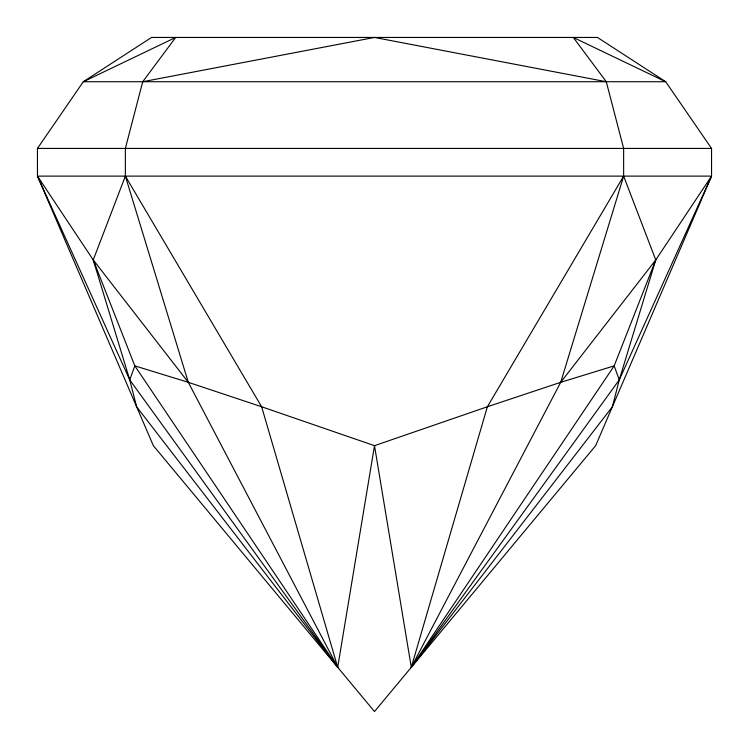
<?xml version="1.0" encoding="UTF-8"?>
<svg xmlns="http://www.w3.org/2000/svg" width="749" height="749" viewBox="0 0 749 749"><rect width="100%" height="100%" fill="white"/><g stroke="black" fill="none" stroke-linecap="round" stroke-linejoin="round"><path stroke-width="1.12" d="M711.55 176.118L711.55 148.424L665.692 81.725L597.468 37.45L151.532 37.45L83.308 81.725L37.45 148.424L37.45 176.118L153.358 445.674L374.5 711.55L595.642 445.674L711.55 176.118L37.45 176.118L129.736 379.874L136.627 406.763L337.705 667.312L374.5 445.674L487.365 406.763L560.701 382.318L614.171 365.877L655.759 259.931L711.55 176.118L619.264 379.874L612.373 406.763L411.295 667.312L374.5 445.674L261.635 406.763L188.299 382.318L134.829 365.877L93.241 259.931L37.45 176.118M619.264 379.874L614.171 365.877L411.295 667.312L619.264 379.874L655.759 259.931L623.636 176.118L487.365 406.763L411.295 667.312L560.701 382.318L623.636 176.118L623.636 148.424L606.287 81.725L573.303 37.45L665.692 81.725L83.308 81.725L175.697 37.45L142.713 81.725L125.364 148.424L125.364 176.118L188.299 382.318L337.705 667.312L261.635 406.763L125.364 176.118L93.241 259.931L129.736 379.874L337.705 667.312L134.829 365.877L129.736 379.874M560.701 382.318L655.759 259.931M142.713 81.725L374.5 37.45L606.287 81.725M37.45 148.424L711.55 148.424M93.241 259.931L188.299 382.318"/></g></svg>
